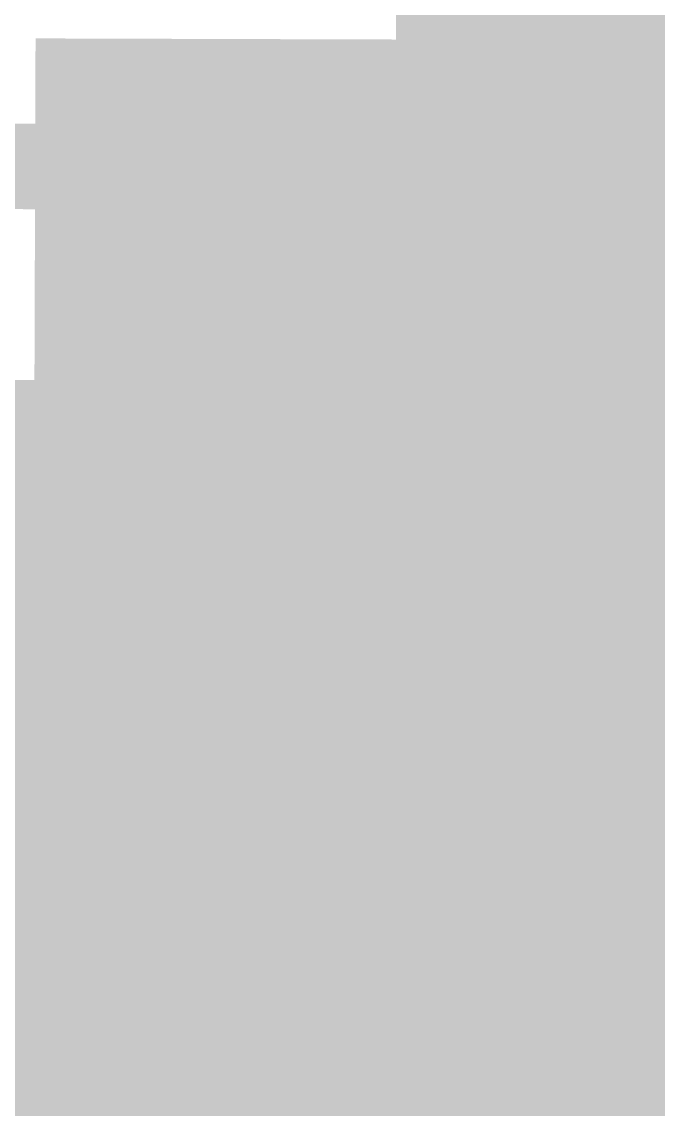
# Model space of a CAD drawing. Header units: inches. Extents: x 267136 to 306747, y 5028981 to 5062930.
# Drawn here: x 284728 to 287314, y 5038811 to 5043234 of the extents above; entities that cross this region are included whole.
import ezdxf

# ---------------------------------------------------------------- set-up
doc = ezdxf.new("R2010")
doc.units = ezdxf.units.IN
doc.header["$MEASUREMENT"] = 0

msp = doc.modelspace()

# ---------------------------------------------------------------- hatches: boundary and pattern name
for points in [[(286736.756, 5043160.222), (286704.209, 5043160.316), (286639.116, 5043160.504), (286574.023, 5043160.693), (286508.931, 5043160.882), (286443.838, 5043161.072), (286378.745, 5043161.263), (286313.652, 5043161.455), (286248.56, 5043161.647), (286248.629, 5043184.799), (286248.902, 5043277.408), (286249.177, 5043370.017), (286249.45, 5043462.627), (286249.587, 5043508.931), (286314.677, 5043508.739), (286379.766, 5043508.547), (286444.854, 5043508.357), (286509.944, 5043508.167), (286575.033, 5043507.977), (286640.122, 5043507.788), (286705.212, 5043507.6), (286737.756, 5043507.506), (286737.623, 5043461.201), (286737.355, 5043368.592), (286737.089, 5043275.983), (286736.822, 5043183.374), (286736.756, 5043160.222)], [(287224.951, 5043158.835), (287159.858, 5043159.017), (287094.766, 5043159.201), (287029.673, 5043159.385), (286899.487, 5043159.755), (286834.395, 5043159.941), (286769.302, 5043160.128), (286736.756, 5043160.222), (286736.822, 5043183.374), (286737.089, 5043275.983), (286737.355, 5043368.592), (286737.623, 5043461.201), (286737.756, 5043507.506), (286770.301, 5043507.412), (286900.479, 5043507.04), (286965.568, 5043506.854), (287030.657, 5043506.669), (287095.746, 5043506.485), (287160.836, 5043506.302), (287225.925, 5043506.119), (287225.795, 5043459.814), (287225.535, 5043367.205), (287225.017, 5043181.987), (287224.951, 5043158.835)], [(287713.147, 5043157.486), (287680.601, 5043157.574), (287615.508, 5043157.752), (287485.322, 5043158.11), (287420.229, 5043158.291), (287355.137, 5043158.471), (287224.951, 5043158.835), (287225.017, 5043181.987), (287225.535, 5043367.205), (287225.795, 5043459.814), (287225.925, 5043506.119), (287291.014, 5043505.937), (287356.104, 5043505.756), (287421.192, 5043505.575), (287486.281, 5043505.395), (287551.37, 5043505.216), (287616.46, 5043505.037), (287681.549, 5043504.859), (287714.094, 5043504.77), (287713.968, 5043458.465), (287713.715, 5043365.856), (287713.463, 5043273.247), (287713.21, 5043180.638), (287713.147, 5043157.486)], [(285271.087, 5042817.327), (285205.991, 5042817.53), (285140.895, 5042817.733), (285075.798, 5042817.938), (285010.702, 5042818.143), (284945.605, 5042818.349), (284880.509, 5042818.555), (284815.413, 5042818.762), (284782.864, 5042818.866), (284783.456, 5043004.084), (284783.751, 5043096.693), (284783.973, 5043166.15), (284816.52, 5043166.046), (284881.612, 5043165.839), (285011.798, 5043165.427), (285076.891, 5043165.222), (285141.983, 5043165.018), (285207.076, 5043164.814), (285272.169, 5043164.611), (285271.952, 5043095.154), (285271.376, 5042909.936), (285271.087, 5042817.327)], [(285759.31, 5042815.826), (285726.762, 5042815.925), (285661.665, 5042816.123), (285531.473, 5042816.521), (285466.376, 5042816.722), (285401.28, 5042816.923), (285336.184, 5042817.125), (285271.087, 5042817.327), (285271.376, 5042909.936), (285271.952, 5043095.154), (285272.169, 5043164.611), (285337.262, 5043164.409), (285402.354, 5043164.207), (285467.447, 5043164.006), (285597.633, 5043163.606), (285662.726, 5043163.407), (285760.364, 5043163.11), (285760.153, 5043093.653), (285759.31, 5042815.826)], [(286247.533, 5042814.363), (286182.437, 5042814.556), (286117.34, 5042814.749), (286052.244, 5042814.943), (285987.147, 5042815.138), (285856.955, 5042815.53), (285791.858, 5042815.727), (285759.31, 5042815.826), (285760.153, 5043093.653), (285760.364, 5043163.11), (285792.911, 5043163.011), (285858.004, 5043162.814), (285923.097, 5043162.618), (285988.189, 5043162.422), (286053.282, 5043162.228), (286118.375, 5043162.033), (286183.467, 5043161.84), (286248.56, 5043161.647), (286248.354, 5043092.19), (286248.081, 5042999.581), (286247.533, 5042814.363)], [(286735.756, 5042812.937), (286703.207, 5042813.031), (286638.111, 5042813.22), (286573.015, 5042813.408), (286507.918, 5042813.598), (286442.822, 5042813.788), (286377.726, 5042813.979), (286312.629, 5042814.17), (286247.533, 5042814.363), (286248.081, 5042999.581), (286248.354, 5043092.19), (286248.56, 5043161.647), (286313.652, 5043161.455), (286378.745, 5043161.263), (286443.838, 5043161.072), (286508.931, 5043160.882), (286574.023, 5043160.693), (286639.116, 5043160.504), (286704.209, 5043160.316), (286736.756, 5043160.222), (286736.556, 5043090.765), (286736.022, 5042905.547), (286735.756, 5042812.937)], [(287223.979, 5042811.55), (287158.882, 5042811.733), (287093.785, 5042811.917), (287028.689, 5042812.101), (286963.593, 5042812.286), (286898.496, 5042812.471), (286833.4, 5042812.657), (286768.304, 5042812.844), (286735.756, 5042812.937), (286736.022, 5042905.547), (286736.556, 5043090.765), (286736.756, 5043160.222), (286769.302, 5043160.128), (286834.395, 5043159.941), (286899.487, 5043159.755), (287029.673, 5043159.385), (287094.766, 5043159.201), (287159.858, 5043159.017), (287224.951, 5043158.835), (287224.757, 5043089.378), (287224.497, 5042996.769), (287224.238, 5042904.16), (287223.979, 5042811.55)], [(287712.201, 5042810.202), (287679.653, 5042810.29), (287614.557, 5042810.468), (287549.46, 5042810.647), (287484.364, 5042810.826), (287419.268, 5042811.006), (287354.171, 5042811.187), (287289.075, 5042811.369), (287223.979, 5042811.55), (287224.238, 5042904.16), (287224.497, 5042996.769), (287224.757, 5043089.378), (287224.951, 5043158.835), (287355.137, 5043158.471), (287420.229, 5043158.291), (287485.322, 5043158.11), (287615.508, 5043157.752), (287680.601, 5043157.574), (287713.147, 5043157.486), (287712.958, 5043088.029), (287712.706, 5042995.419), (287712.453, 5042902.811), (287712.201, 5042810.202)], [(284781.756, 5042471.582), (284749.206, 5042471.686), (284684.106, 5042471.894), (284619.006, 5042472.104), (284553.906, 5042472.313), (284488.807, 5042472.523), (284423.706, 5042472.735), (284358.606, 5042472.946), (284293.507, 5042473.159), (284293.733, 5042542.616), (284294.642, 5042820.443), (284359.738, 5042820.23), (284424.835, 5042820.019), (284555.027, 5042819.597), (284620.124, 5042819.387), (284685.22, 5042819.178), (284750.316, 5042818.97), (284782.864, 5042818.866), (284782.569, 5042726.257), (284782.273, 5042633.648), (284781.978, 5042541.039), (284781.756, 5042471.582)], [(285270.006, 5042470.043), (285204.906, 5042470.246), (285074.706, 5042470.654), (284944.506, 5042471.064), (284879.406, 5042471.271), (284814.307, 5042471.478), (284781.756, 5042471.582), (284781.978, 5042541.039), (284782.273, 5042633.648), (284782.569, 5042726.257), (284782.864, 5042818.866), (284815.413, 5042818.762), (284880.509, 5042818.555), (284945.605, 5042818.349), (285010.702, 5042818.143), (285075.798, 5042817.938), (285140.895, 5042817.733), (285271.087, 5042817.327), (285270.223, 5042539.5), (285270.006, 5042470.043)], [(285758.256, 5042468.542), (285725.706, 5042468.641), (285660.605, 5042468.839), (285595.506, 5042469.038), (285530.406, 5042469.237), (285335.106, 5042469.84), (285270.006, 5042470.043), (285270.223, 5042539.5), (285271.087, 5042817.327), (285336.184, 5042817.125), (285401.28, 5042816.923), (285466.376, 5042816.722), (285531.473, 5042816.521), (285661.665, 5042816.123), (285726.762, 5042815.925), (285759.31, 5042815.826), (285759.029, 5042723.217), (285758.748, 5042630.607), (285758.467, 5042537.999), (285758.256, 5042468.542)], [(286246.506, 5042467.079), (286181.405, 5042467.271), (286116.306, 5042467.465), (286051.206, 5042467.659), (285986.105, 5042467.854), (285921.006, 5042468.05), (285855.906, 5042468.246), (285790.806, 5042468.443), (285758.256, 5042468.542), (285758.467, 5042537.999), (285758.748, 5042630.607), (285759.029, 5042723.217), (285759.31, 5042815.826), (285791.858, 5042815.727), (285856.955, 5042815.53), (285987.147, 5042815.138), (286052.244, 5042814.943), (286117.34, 5042814.749), (286182.437, 5042814.556), (286247.533, 5042814.363), (286247.259, 5042721.753), (286246.985, 5042629.145), (286246.711, 5042536.536), (286246.506, 5042467.079)], [(286734.756, 5042465.654), (286702.205, 5042465.748), (286637.105, 5042465.936), (286572.006, 5042466.125), (286506.905, 5042466.314), (286441.806, 5042466.504), (286376.706, 5042466.695), (286311.605, 5042466.886), (286246.506, 5042467.079), (286246.711, 5042536.536), (286246.985, 5042629.145), (286247.259, 5042721.753), (286247.533, 5042814.363), (286312.629, 5042814.17), (286377.726, 5042813.979), (286442.822, 5042813.788), (286507.918, 5042813.598), (286573.015, 5042813.408), (286638.111, 5042813.22), (286703.207, 5042813.031), (286735.756, 5042812.937), (286735.489, 5042720.329), (286735.223, 5042627.719), (286734.955, 5042535.11), (286734.756, 5042465.654)], [(287223.005, 5042464.267), (287157.905, 5042464.449), (287092.806, 5042464.633), (287027.705, 5042464.817), (286962.605, 5042465.001), (286897.506, 5042465.187), (286832.405, 5042465.373), (286767.306, 5042465.56), (286734.756, 5042465.654), (286734.955, 5042535.11), (286735.223, 5042627.719), (286735.489, 5042720.329), (286735.756, 5042812.937), (286768.304, 5042812.844), (286833.4, 5042812.657), (286898.496, 5042812.471), (286963.593, 5042812.286), (287028.689, 5042812.101), (287093.785, 5042811.917), (287158.882, 5042811.733), (287223.979, 5042811.55), (287223.719, 5042718.941), (287223.459, 5042626.333), (287223.2, 5042533.723), (287223.005, 5042464.267)], [(287711.255, 5042462.917), (287678.705, 5042463.006), (287613.605, 5042463.184), (287483.405, 5042463.542), (287418.306, 5042463.722), (287353.205, 5042463.903), (287288.105, 5042464.084), (287223.005, 5042464.267), (287223.2, 5042533.723), (287223.459, 5042626.333), (287223.719, 5042718.941), (287223.979, 5042811.55), (287289.075, 5042811.369), (287354.171, 5042811.187), (287419.268, 5042811.006), (287484.364, 5042810.826), (287549.46, 5042810.647), (287614.557, 5042810.468), (287679.653, 5042810.29), (287712.201, 5042810.202), (287711.949, 5042717.592), (287711.696, 5042624.983), (287711.444, 5042532.374), (287711.255, 5042462.917)], [(285268.925, 5042122.759), (285203.821, 5042122.962), (285138.718, 5042123.166), (285073.614, 5042123.37), (285008.511, 5042123.575), (284943.407, 5042123.781), (284878.304, 5042123.987), (284813.2, 5042124.194), (284780.648, 5042124.298), (284780.796, 5042170.603), (284781.092, 5042263.211), (284781.387, 5042355.821), (284781.683, 5042448.43), (284781.756, 5042471.582), (284814.307, 5042471.478), (284879.406, 5042471.271), (284944.506, 5042471.064), (285074.706, 5042470.654), (285204.906, 5042470.246), (285270.006, 5042470.043), (285269.934, 5042446.891), (285269.646, 5042354.282), (285269.357, 5042261.672), (285269.069, 5042169.063), (285268.925, 5042122.759)], [(285757.202, 5042121.258), (285724.649, 5042121.357), (285659.546, 5042121.555), (285594.442, 5042121.754), (285529.339, 5042121.954), (285464.235, 5042122.154), (285399.132, 5042122.355), (285334.028, 5042122.557), (285268.925, 5042122.759), (285269.069, 5042169.063), (285269.357, 5042261.672), (285269.646, 5042354.282), (285269.934, 5042446.891), (285270.006, 5042470.043), (285335.106, 5042469.84), (285530.406, 5042469.237), (285595.506, 5042469.038), (285660.605, 5042468.839), (285725.706, 5042468.641), (285758.256, 5042468.542), (285758.186, 5042445.39), (285757.904, 5042352.78), (285757.342, 5042167.562), (285757.202, 5042121.258)], [(286245.479, 5042119.795), (286180.375, 5042119.988), (286115.271, 5042120.181), (286050.168, 5042120.375), (285985.064, 5042120.57), (285919.961, 5042120.766), (285854.857, 5042120.962), (285789.754, 5042121.159), (285757.202, 5042121.258), (285757.342, 5042167.562), (285757.904, 5042352.78), (285758.186, 5042445.39), (285758.256, 5042468.542), (285790.806, 5042468.443), (285855.906, 5042468.246), (285921.006, 5042468.05), (285986.105, 5042467.854), (286051.206, 5042467.659), (286116.306, 5042467.465), (286181.405, 5042467.271), (286246.506, 5042467.079), (286246.437, 5042443.926), (286246.163, 5042351.317), (286245.89, 5042258.708), (286245.615, 5042166.099), (286245.479, 5042119.795)], [(286733.755, 5042118.37), (286701.203, 5042118.463), (286636.1, 5042118.652), (286570.996, 5042118.84), (286505.893, 5042119.03), (286440.789, 5042119.22), (286375.686, 5042119.411), (286310.582, 5042119.603), (286245.479, 5042119.795), (286245.615, 5042166.099), (286245.89, 5042258.708), (286246.163, 5042351.317), (286246.437, 5042443.926), (286246.506, 5042467.079), (286311.605, 5042466.886), (286376.706, 5042466.695), (286441.806, 5042466.504), (286506.905, 5042466.314), (286572.006, 5042466.125), (286637.105, 5042465.936), (286702.205, 5042465.748), (286734.756, 5042465.654), (286734.688, 5042442.501), (286734.422, 5042349.892), (286734.155, 5042257.283), (286733.889, 5042164.674), (286733.755, 5042118.37)], [(287222.032, 5042116.983), (287156.929, 5042117.166), (287091.825, 5042117.349), (287026.722, 5042117.533), (286961.618, 5042117.718), (286896.515, 5042117.903), (286831.411, 5042118.089), (286766.308, 5042118.276), (286733.755, 5042118.37), (286733.889, 5042164.674), (286734.155, 5042257.283), (286734.422, 5042349.892), (286734.688, 5042442.501), (286734.756, 5042465.654), (286767.306, 5042465.56), (286832.405, 5042465.373), (286897.506, 5042465.187), (286962.605, 5042465.001), (287027.705, 5042464.817), (287092.806, 5042464.633), (287157.905, 5042464.449), (287223.005, 5042464.267), (287222.94, 5042441.114), (287222.422, 5042255.896), (287222.162, 5042163.287), (287222.032, 5042116.983)], [(287710.309, 5042115.634), (287677.757, 5042115.722), (287612.653, 5042115.9), (287547.55, 5042116.079), (287482.446, 5042116.258), (287417.343, 5042116.438), (287352.239, 5042116.619), (287287.136, 5042116.801), (287222.032, 5042116.983), (287222.162, 5042163.287), (287222.422, 5042255.896), (287222.94, 5042441.114), (287223.005, 5042464.267), (287288.105, 5042464.084), (287353.205, 5042463.903), (287418.306, 5042463.722), (287483.405, 5042463.542), (287613.605, 5042463.184), (287711.255, 5042462.917), (287711.192, 5042439.765), (287710.939, 5042347.156), (287710.687, 5042254.547), (287710.436, 5042161.938), (287710.309, 5042115.634)], [(285267.844, 5041775.476), (285202.736, 5041775.678), (285072.522, 5041776.086), (285007.415, 5041776.292), (284942.308, 5041776.497), (284877.2, 5041776.704), (284812.094, 5041776.911), (284779.54, 5041777.015), (284779.613, 5041800.167), (284780.205, 5041985.385), (284780.5, 5042077.994), (284780.648, 5042124.298), (284813.2, 5042124.194), (284878.304, 5042123.987), (284943.407, 5042123.781), (285008.511, 5042123.575), (285073.614, 5042123.37), (285138.718, 5042123.166), (285203.821, 5042122.962), (285268.925, 5042122.759), (285268.78, 5042076.455), (285268.204, 5041891.237), (285267.916, 5041798.627), (285267.844, 5041775.476)], [(285756.147, 5041773.974), (285723.594, 5041774.073), (285658.487, 5041774.271), (285593.38, 5041774.471), (285528.272, 5041774.67), (285463.165, 5041774.871), (285398.058, 5041775.071), (285332.951, 5041775.273), (285267.844, 5041775.476), (285267.916, 5041798.627), (285268.204, 5041891.237), (285268.78, 5042076.455), (285268.925, 5042122.759), (285334.028, 5042122.557), (285399.132, 5042122.355), (285464.235, 5042122.154), (285529.339, 5042121.954), (285594.442, 5042121.754), (285659.546, 5042121.555), (285724.649, 5042121.357), (285757.202, 5042121.258), (285757.062, 5042074.954), (285756.78, 5041982.344), (285756.218, 5041797.126), (285756.147, 5041773.974)], [(286244.451, 5041772.511), (286179.345, 5041772.704), (286114.237, 5041772.897), (286049.13, 5041773.092), (285984.022, 5041773.287), (285918.916, 5041773.482), (285853.809, 5041773.679), (285788.701, 5041773.875), (285756.147, 5041773.974), (285756.218, 5041797.126), (285756.78, 5041982.344), (285757.062, 5042074.954), (285757.202, 5042121.258), (285789.754, 5042121.159), (285854.857, 5042120.962), (285919.961, 5042120.766), (285985.064, 5042120.57), (286050.168, 5042120.375), (286115.271, 5042120.181), (286245.479, 5042119.795), (286245.342, 5042073.49), (286245.067, 5041980.881), (286244.794, 5041888.272), (286244.52, 5041795.664), (286244.451, 5041772.511)], [(286732.755, 5041771.086), (286700.202, 5041771.18), (286635.095, 5041771.368), (286569.987, 5041771.557), (286374.666, 5041772.127), (286309.559, 5041772.319), (286244.451, 5041772.511), (286244.52, 5041795.664), (286244.794, 5041888.272), (286245.067, 5041980.881), (286245.342, 5042073.49), (286245.479, 5042119.795), (286310.582, 5042119.603), (286375.686, 5042119.411), (286440.789, 5042119.22), (286505.893, 5042119.03), (286570.996, 5042118.84), (286636.1, 5042118.652), (286701.203, 5042118.463), (286733.755, 5042118.37), (286733.622, 5042072.065), (286733.355, 5041979.457), (286733.089, 5041886.847), (286732.822, 5041794.238), (286732.755, 5041771.086)], [(287221.06, 5041769.699), (287155.952, 5041769.882), (287090.845, 5041770.065), (287025.737, 5041770.25), (286960.631, 5041770.434), (286895.523, 5041770.62), (286830.416, 5041770.806), (286765.309, 5041770.993), (286732.755, 5041771.086), (286732.822, 5041794.238), (286733.089, 5041886.847), (286733.355, 5041979.457), (286733.622, 5042072.065), (286733.755, 5042118.37), (286766.308, 5042118.276), (286831.411, 5042118.089), (286896.515, 5042117.903), (286961.618, 5042117.718), (287026.722, 5042117.533), (287091.825, 5042117.349), (287156.929, 5042117.166), (287222.032, 5042116.983), (287221.902, 5042070.678), (287221.384, 5041885.46), (287221.124, 5041792.851), (287221.06, 5041769.699)], [(287709.363, 5041768.35), (287676.81, 5041768.439), (287611.702, 5041768.617), (287546.595, 5041768.795), (287416.381, 5041769.155), (287351.273, 5041769.335), (287286.166, 5041769.517), (287221.06, 5041769.699), (287221.124, 5041792.851), (287221.384, 5041885.46), (287221.902, 5042070.678), (287222.032, 5042116.983), (287287.136, 5042116.801), (287352.239, 5042116.619), (287417.343, 5042116.438), (287482.446, 5042116.258), (287547.55, 5042116.079), (287612.653, 5042115.9), (287677.757, 5042115.722), (287710.309, 5042115.634), (287710.183, 5042069.329), (287709.679, 5041884.111), (287709.426, 5041791.502), (287709.363, 5041768.35)], [(284778.432, 5041429.731), (284745.876, 5041429.835), (284680.766, 5041430.043), (284615.655, 5041430.252), (284550.544, 5041430.462), (284485.434, 5041430.673), (284420.322, 5041430.884), (284355.212, 5041431.096), (284290.101, 5041431.308), (284290.403, 5041523.917), (284291.009, 5041709.135), (284291.236, 5041778.592), (284356.343, 5041778.379), (284421.45, 5041778.167), (284486.558, 5041777.956), (284551.665, 5041777.746), (284616.771, 5041777.536), (284681.879, 5041777.327), (284746.986, 5041777.119), (284779.54, 5041777.015), (284779.318, 5041707.558), (284779.022, 5041614.949), (284778.728, 5041522.34), (284778.432, 5041429.731)], [(285266.763, 5041428.192), (285201.652, 5041428.395), (285136.541, 5041428.599), (285071.431, 5041428.803), (285006.319, 5041429.008), (284941.209, 5041429.214), (284876.098, 5041429.42), (284810.987, 5041429.627), (284778.432, 5041429.731), (284778.728, 5041522.34), (284779.022, 5041614.949), (284779.318, 5041707.558), (284779.54, 5041777.015), (284812.094, 5041776.911), (284877.2, 5041776.704), (284942.308, 5041776.497), (285007.415, 5041776.292), (285072.522, 5041776.086), (285202.736, 5041775.678), (285267.844, 5041775.476), (285267.628, 5041706.019), (285267.339, 5041613.41), (285266.763, 5041428.192)], [(285755.094, 5041426.691), (285722.538, 5041426.79), (285657.428, 5041426.988), (285592.316, 5041427.187), (285527.206, 5041427.387), (285462.095, 5041427.587), (285396.984, 5041427.788), (285331.873, 5041427.99), (285266.763, 5041428.192), (285267.339, 5041613.41), (285267.628, 5041706.019), (285267.844, 5041775.476), (285332.951, 5041775.273), (285398.058, 5041775.071), (285463.165, 5041774.871), (285528.272, 5041774.67), (285593.38, 5041774.471), (285658.487, 5041774.271), (285723.594, 5041774.073), (285756.147, 5041773.974), (285755.937, 5041704.518), (285755.655, 5041611.909), (285755.375, 5041519.3), (285755.094, 5041426.691)], [(286243.425, 5041425.228), (286178.313, 5041425.421), (286113.203, 5041425.614), (286048.092, 5041425.809), (285982.981, 5041426.003), (285917.87, 5041426.199), (285852.76, 5041426.395), (285787.649, 5041426.592), (285755.094, 5041426.691), (285755.375, 5041519.3), (285755.655, 5041611.909), (285755.937, 5041704.518), (285756.147, 5041773.974), (285788.701, 5041773.875), (285853.809, 5041773.679), (285918.916, 5041773.482), (285984.022, 5041773.287), (286049.13, 5041773.092), (286114.237, 5041772.897), (286179.345, 5041772.704), (286244.451, 5041772.511), (286244.246, 5041703.055), (286243.973, 5041610.446), (286243.698, 5041517.837), (286243.425, 5041425.228)], [(286731.755, 5041423.803), (286699.2, 5041423.896), (286634.089, 5041424.084), (286568.979, 5041424.273), (286503.867, 5041424.463), (286438.757, 5041424.653), (286373.646, 5041424.844), (286308.535, 5041425.036), (286243.425, 5041425.228), (286243.698, 5041517.837), (286243.973, 5041610.446), (286244.246, 5041703.055), (286244.451, 5041772.511), (286309.559, 5041772.319), (286374.666, 5041772.127), (286569.987, 5041771.557), (286635.095, 5041771.368), (286700.202, 5041771.18), (286732.755, 5041771.086), (286732.556, 5041701.629), (286732.289, 5041609.021), (286731.755, 5041423.803)], [(287220.086, 5041422.416), (287154.976, 5041422.599), (287089.864, 5041422.782), (287024.754, 5041422.966), (286959.644, 5041423.151), (286894.532, 5041423.336), (286829.422, 5041423.522), (286764.311, 5041423.709), (286731.755, 5041423.803), (286732.289, 5041609.021), (286732.556, 5041701.629), (286732.755, 5041771.086), (286765.309, 5041770.993), (286830.416, 5041770.806), (286895.523, 5041770.62), (286960.631, 5041770.434), (287025.737, 5041770.25), (287090.845, 5041770.065), (287155.952, 5041769.882), (287221.06, 5041769.699), (287220.864, 5041700.242), (287220.346, 5041515.024), (287220.086, 5041422.416)], [(287708.417, 5041421.066), (287675.861, 5041421.155), (287610.751, 5041421.333), (287545.641, 5041421.512), (287480.529, 5041421.691), (287415.419, 5041421.872), (287350.308, 5041422.052), (287285.197, 5041422.233), (287220.086, 5041422.416), (287220.346, 5041515.024), (287220.864, 5041700.242), (287221.06, 5041769.699), (287286.166, 5041769.517), (287351.273, 5041769.335), (287416.381, 5041769.155), (287546.595, 5041768.795), (287611.702, 5041768.617), (287676.81, 5041768.439), (287709.363, 5041768.35), (287709.174, 5041698.893), (287708.922, 5041606.284), (287708.669, 5041513.675), (287708.417, 5041421.066)], [(284777.324, 5041082.448), (284744.767, 5041082.552), (284679.652, 5041082.76), (284614.538, 5041082.969), (284549.424, 5041083.179), (284419.194, 5041083.601), (284354.08, 5041083.812), (284288.966, 5041084.025), (284289.192, 5041153.481), (284290.101, 5041431.308), (284355.212, 5041431.096), (284420.322, 5041430.884), (284485.434, 5041430.673), (284550.544, 5041430.462), (284615.655, 5041430.252), (284680.766, 5041430.043), (284745.876, 5041429.835), (284778.432, 5041429.731), (284778.137, 5041337.122), (284777.545, 5041151.904), (284777.324, 5041082.448)], [(285265.682, 5041080.909), (285200.567, 5041081.112), (285135.453, 5041081.315), (285070.339, 5041081.52), (285005.224, 5041081.725), (284940.109, 5041081.931), (284874.995, 5041082.137), (284809.881, 5041082.344), (284777.324, 5041082.448), (284777.545, 5041151.904), (284778.137, 5041337.122), (284778.432, 5041429.731), (284810.987, 5041429.627), (284876.098, 5041429.42), (284941.209, 5041429.214), (285006.319, 5041429.008), (285071.431, 5041428.803), (285136.541, 5041428.599), (285201.652, 5041428.395), (285266.763, 5041428.192), (285266.187, 5041242.974), (285265.897, 5041150.365), (285265.682, 5041080.909)], [(285754.04, 5041079.408), (285721.482, 5041079.506), (285591.254, 5041079.904), (285526.14, 5041080.104), (285461.024, 5041080.304), (285395.91, 5041080.505), (285265.682, 5041080.909), (285265.897, 5041150.365), (285266.187, 5041242.974), (285266.763, 5041428.192), (285331.873, 5041427.99), (285396.984, 5041427.788), (285462.095, 5041427.587), (285527.206, 5041427.387), (285592.316, 5041427.187), (285657.428, 5041426.988), (285722.538, 5041426.79), (285755.094, 5041426.691), (285754.812, 5041334.082), (285754.25, 5041148.864), (285754.04, 5041079.408)], [(286242.397, 5041077.945), (286177.283, 5041078.138), (286112.169, 5041078.331), (286047.055, 5041078.525), (285981.939, 5041078.72), (285851.711, 5041079.112), (285786.597, 5041079.309), (285754.04, 5041079.408), (285754.25, 5041148.864), (285754.812, 5041334.082), (285755.094, 5041426.691), (285787.649, 5041426.592), (285852.76, 5041426.395), (285917.87, 5041426.199), (285982.981, 5041426.003), (286048.092, 5041425.809), (286113.203, 5041425.614), (286178.313, 5041425.421), (286243.425, 5041425.228), (286243.15, 5041332.619), (286242.877, 5041240.01), (286242.603, 5041147.401), (286242.397, 5041077.945)], [(286730.756, 5041076.52), (286698.198, 5041076.613), (286633.084, 5041076.801), (286567.97, 5041076.99), (286437.74, 5041077.37), (286307.512, 5041077.752), (286242.397, 5041077.945), (286242.603, 5041147.401), (286242.877, 5041240.01), (286243.15, 5041332.619), (286243.425, 5041425.228), (286308.535, 5041425.036), (286373.646, 5041424.844), (286438.757, 5041424.653), (286503.867, 5041424.463), (286568.979, 5041424.273), (286634.089, 5041424.084), (286699.2, 5041423.896), (286731.755, 5041423.803), (286731.488, 5041331.194), (286731.222, 5041238.585), (286730.955, 5041145.976), (286730.756, 5041076.52)], [(287219.113, 5041075.132), (287153.999, 5041075.315), (287023.771, 5041075.683), (286893.541, 5041076.053), (286828.427, 5041076.239), (286763.312, 5041076.426), (286730.756, 5041076.52), (286730.955, 5041145.976), (286731.222, 5041238.585), (286731.488, 5041331.194), (286731.755, 5041423.803), (286764.311, 5041423.709), (286829.422, 5041423.522), (286894.532, 5041423.336), (286959.644, 5041423.151), (287024.754, 5041422.966), (287089.864, 5041422.782), (287154.976, 5041422.599), (287220.086, 5041422.416), (287219.827, 5041329.807), (287219.567, 5041237.198), (287219.308, 5041144.589), (287219.113, 5041075.132)], [(287707.472, 5041073.783), (287674.914, 5041073.872), (287609.8, 5041074.05), (287544.686, 5041074.229), (287479.571, 5041074.408), (287414.456, 5041074.588), (287284.228, 5041074.95), (287219.113, 5041075.132), (287219.308, 5041144.589), (287219.567, 5041237.198), (287219.827, 5041329.807), (287220.086, 5041422.416), (287285.197, 5041422.233), (287350.308, 5041422.052), (287415.419, 5041421.872), (287480.529, 5041421.691), (287545.641, 5041421.512), (287610.751, 5041421.333), (287675.861, 5041421.155), (287708.417, 5041421.066), (287708.165, 5041328.458), (287707.913, 5041235.849), (287707.66, 5041143.24), (287707.472, 5041073.783)], [(284776.216, 5040735.165), (284743.657, 5040735.269), (284678.539, 5040735.477), (284613.421, 5040735.687), (284548.303, 5040735.896), (284483.185, 5040736.106), (284418.066, 5040736.318), (284352.949, 5040736.529), (284287.831, 5040736.742), (284287.982, 5040783.046), (284288.891, 5041060.873), (284288.966, 5041084.025), (284354.08, 5041083.812), (284419.194, 5041083.601), (284549.424, 5041083.179), (284614.538, 5041082.969), (284679.652, 5041082.76), (284744.767, 5041082.552), (284777.324, 5041082.448), (284777.25, 5041059.296), (284776.954, 5040966.687), (284776.659, 5040874.078), (284776.363, 5040781.469), (284776.216, 5040735.165)], [(285264.601, 5040733.626), (285199.482, 5040733.829), (285134.364, 5040734.032), (285069.247, 5040734.237), (284939.011, 5040734.647), (284873.893, 5040734.854), (284808.774, 5040735.061), (284776.216, 5040735.165), (284776.363, 5040781.469), (284776.659, 5040874.078), (284776.954, 5040966.687), (284777.25, 5041059.296), (284777.324, 5041082.448), (284809.881, 5041082.344), (284874.995, 5041082.137), (284940.109, 5041081.931), (285005.224, 5041081.725), (285070.339, 5041081.52), (285135.453, 5041081.315), (285200.567, 5041081.112), (285265.682, 5041080.909), (285265.609, 5041057.756), (285265.321, 5040965.148), (285264.745, 5040779.93), (285264.601, 5040733.626)], [(285752.985, 5040732.125), (285720.427, 5040732.224), (285655.309, 5040732.422), (285590.19, 5040732.621), (285525.072, 5040732.82), (285459.955, 5040733.021), (285329.719, 5040733.423), (285264.601, 5040733.626), (285264.745, 5040779.93), (285265.321, 5040965.148), (285265.609, 5041057.756), (285265.682, 5041080.909), (285395.91, 5041080.505), (285461.024, 5041080.304), (285526.14, 5041080.104), (285591.254, 5041079.904), (285721.482, 5041079.506), (285754.04, 5041079.408), (285753.97, 5041056.255), (285753.688, 5040963.646), (285753.407, 5040871.038), (285753.126, 5040778.429), (285752.985, 5040732.125)], [(286241.37, 5040730.662), (286176.253, 5040730.854), (286046.017, 5040731.242), (285980.898, 5040731.437), (285915.78, 5040731.633), (285850.663, 5040731.829), (285785.545, 5040732.026), (285752.985, 5040732.125), (285753.126, 5040778.429), (285753.407, 5040871.038), (285753.688, 5040963.646), (285753.97, 5041056.255), (285754.04, 5041079.408), (285786.597, 5041079.309), (285851.711, 5041079.112), (285981.939, 5041078.72), (286047.055, 5041078.525), (286112.169, 5041078.331), (286242.397, 5041077.945), (286242.329, 5041054.792), (286242.056, 5040962.184), (286241.781, 5040869.575), (286241.508, 5040776.966), (286241.37, 5040730.662)], [(286729.756, 5040729.236), (286697.196, 5040729.33), (286632.078, 5040729.519), (286566.961, 5040729.708), (286501.843, 5040729.897), (286436.725, 5040730.087), (286371.606, 5040730.278), (286306.488, 5040730.469), (286241.37, 5040730.662), (286241.508, 5040776.966), (286241.781, 5040869.575), (286242.056, 5040962.184), (286242.329, 5041054.792), (286242.397, 5041077.945), (286307.512, 5041077.752), (286437.74, 5041077.37), (286567.97, 5041076.99), (286633.084, 5041076.801), (286698.198, 5041076.613), (286730.756, 5041076.52), (286730.688, 5041053.367), (286730.422, 5040960.758), (286730.155, 5040868.15), (286729.889, 5040775.541), (286729.756, 5040729.236)], [(287218.141, 5040727.85), (287153.022, 5040728.032), (287087.904, 5040728.215), (287022.786, 5040728.399), (286957.669, 5040728.584), (286827.433, 5040728.956), (286762.314, 5040729.143), (286729.756, 5040729.236), (286729.889, 5040775.541), (286730.155, 5040868.15), (286730.422, 5040960.758), (286730.688, 5041053.367), (286730.756, 5041076.52), (286763.312, 5041076.426), (286828.427, 5041076.239), (286893.541, 5041076.053), (287023.771, 5041075.683), (287153.999, 5041075.315), (287219.113, 5041075.132), (287219.049, 5041051.98), (287218.789, 5040959.372), (287218.529, 5040866.763), (287218.271, 5040774.154), (287218.141, 5040727.85)], [(287706.525, 5040726.5), (287673.967, 5040726.589), (287608.849, 5040726.767), (287543.73, 5040726.946), (287478.612, 5040727.125), (287413.494, 5040727.305), (287348.377, 5040727.486), (287283.259, 5040727.667), (287218.141, 5040727.85), (287218.271, 5040774.154), (287218.529, 5040866.763), (287218.789, 5040959.372), (287219.049, 5041051.98), (287219.113, 5041075.132), (287284.228, 5041074.95), (287414.456, 5041074.588), (287479.571, 5041074.408), (287544.686, 5041074.229), (287609.8, 5041074.05), (287674.914, 5041073.872), (287707.472, 5041073.783), (287707.408, 5041050.631), (287707.156, 5040958.022), (287706.903, 5040865.414), (287706.651, 5040772.805), (287706.525, 5040726.5)], [(284775.107, 5040387.882), (284742.547, 5040387.986), (284677.426, 5040388.194), (284612.304, 5040388.403), (284547.183, 5040388.613), (284416.939, 5040389.035), (284351.817, 5040389.247), (284286.696, 5040389.459), (284286.771, 5040412.611), (284287.377, 5040597.829), (284287.68, 5040690.437), (284287.831, 5040736.742), (284352.949, 5040736.529), (284418.066, 5040736.318), (284483.185, 5040736.106), (284548.303, 5040735.896), (284613.421, 5040735.687), (284678.539, 5040735.477), (284776.216, 5040735.165), (284776.068, 5040688.86), (284775.772, 5040596.251), (284775.478, 5040503.643), (284775.182, 5040411.034), (284775.107, 5040387.882)], [(285263.52, 5040386.343), (285198.398, 5040386.546), (285133.276, 5040386.75), (285068.155, 5040386.954), (285003.033, 5040387.159), (284937.912, 5040387.365), (284872.79, 5040387.571), (284807.669, 5040387.778), (284775.107, 5040387.882), (284775.182, 5040411.034), (284775.478, 5040503.643), (284775.772, 5040596.251), (284776.068, 5040688.86), (284776.216, 5040735.165), (284808.774, 5040735.061), (284873.893, 5040734.854), (284939.011, 5040734.647), (285069.247, 5040734.237), (285134.364, 5040734.032), (285199.482, 5040733.829), (285264.601, 5040733.626), (285264.457, 5040687.321), (285264.168, 5040594.712), (285263.88, 5040502.104), (285263.592, 5040409.495), (285263.52, 5040386.343)], [(285751.932, 5040384.842), (285719.371, 5040384.941), (285654.249, 5040385.139), (285589.128, 5040385.338), (285524.006, 5040385.538), (285458.885, 5040385.738), (285393.763, 5040385.939), (285328.642, 5040386.141), (285263.52, 5040386.343), (285263.592, 5040409.495), (285263.88, 5040502.104), (285264.168, 5040594.712), (285264.457, 5040687.321), (285264.601, 5040733.626), (285329.719, 5040733.423), (285459.955, 5040733.021), (285525.072, 5040732.82), (285590.19, 5040732.621), (285655.309, 5040732.422), (285720.427, 5040732.224), (285752.985, 5040732.125), (285752.845, 5040685.82), (285752.564, 5040593.211), (285752.283, 5040500.603), (285752.002, 5040407.994), (285751.932, 5040384.842)], [(286240.344, 5040383.379), (286175.222, 5040383.572), (286110.101, 5040383.765), (286044.979, 5040383.959), (285979.857, 5040384.154), (285914.735, 5040384.35), (285849.614, 5040384.546), (285784.492, 5040384.743), (285751.932, 5040384.842), (285752.002, 5040407.994), (285752.283, 5040500.603), (285752.564, 5040593.211), (285752.845, 5040685.82), (285752.985, 5040732.125), (285785.545, 5040732.026), (285850.663, 5040731.829), (285915.78, 5040731.633), (285980.898, 5040731.437), (286046.017, 5040731.242), (286176.253, 5040730.854), (286241.37, 5040730.662), (286241.233, 5040684.357), (286240.96, 5040591.749), (286240.412, 5040406.531), (286240.344, 5040383.379)], [(286728.756, 5040381.954), (286696.195, 5040382.047), (286631.073, 5040382.236), (286565.952, 5040382.424), (286500.83, 5040382.614), (286435.709, 5040382.804), (286370.587, 5040382.995), (286305.466, 5040383.187), (286240.344, 5040383.379), (286240.412, 5040406.531), (286240.96, 5040591.749), (286241.233, 5040684.357), (286241.37, 5040730.662), (286306.488, 5040730.469), (286371.606, 5040730.278), (286436.725, 5040730.087), (286501.843, 5040729.897), (286566.961, 5040729.708), (286632.078, 5040729.519), (286697.196, 5040729.33), (286729.756, 5040729.236), (286729.622, 5040682.932), (286729.355, 5040590.323), (286729.089, 5040497.714), (286728.822, 5040405.106), (286728.756, 5040381.954)], [(287217.168, 5040380.566), (287152.046, 5040380.75), (287086.925, 5040380.933), (287021.803, 5040381.117), (286956.682, 5040381.302), (286891.56, 5040381.487), (286826.438, 5040381.673), (286761.316, 5040381.86), (286728.756, 5040381.954), (286728.822, 5040405.106), (286729.089, 5040497.714), (286729.355, 5040590.323), (286729.622, 5040682.932), (286729.756, 5040729.236), (286762.314, 5040729.143), (286827.433, 5040728.956), (286957.669, 5040728.584), (287022.786, 5040728.399), (287087.904, 5040728.215), (287153.022, 5040728.032), (287218.141, 5040727.85), (287218.011, 5040681.545), (287217.751, 5040588.936), (287217.492, 5040496.328), (287217.232, 5040403.719), (287217.168, 5040380.566)], [(287705.58, 5040379.217), (287673.019, 5040379.306), (287607.897, 5040379.484), (287542.775, 5040379.663), (287477.654, 5040379.842), (287412.532, 5040380.022), (287347.411, 5040380.203), (287282.289, 5040380.384), (287217.168, 5040380.566), (287217.232, 5040403.719), (287217.492, 5040496.328), (287217.751, 5040588.936), (287218.011, 5040681.545), (287218.141, 5040727.85), (287283.259, 5040727.667), (287348.377, 5040727.486), (287413.494, 5040727.305), (287478.612, 5040727.125), (287543.73, 5040726.946), (287608.849, 5040726.767), (287673.967, 5040726.589), (287706.525, 5040726.5), (287706.399, 5040680.196), (287706.147, 5040587.587), (287705.895, 5040494.979), (287705.643, 5040402.37), (287705.58, 5040379.217)], [(284774, 5040040.599), (284741.437, 5040040.703), (284611.187, 5040041.121), (284480.937, 5040041.541), (284415.812, 5040041.752), (284285.562, 5040042.176), (284285.863, 5040134.785), (284286.166, 5040227.394), (284286.469, 5040320.002), (284286.696, 5040389.459), (284351.817, 5040389.247), (284416.939, 5040389.035), (284547.183, 5040388.613), (284612.304, 5040388.403), (284677.426, 5040388.194), (284742.547, 5040387.986), (284775.107, 5040387.882), (284774.887, 5040318.425), (284774.591, 5040225.817), (284774.296, 5040133.208), (284774, 5040040.599)], [(285262.439, 5040039.06), (285197.313, 5040039.263), (285067.063, 5040039.671), (285001.938, 5040039.876), (284936.813, 5040040.082), (284871.687, 5040040.289), (284806.562, 5040040.496), (284774, 5040040.599), (284774.296, 5040133.208), (284774.591, 5040225.817), (284774.887, 5040318.425), (284775.107, 5040387.882), (284807.669, 5040387.778), (284872.79, 5040387.571), (284937.912, 5040387.365), (285003.033, 5040387.159), (285068.155, 5040386.954), (285133.276, 5040386.75), (285198.398, 5040386.546), (285263.52, 5040386.343), (285263.304, 5040316.886), (285263.016, 5040224.278), (285262.728, 5040131.669), (285262.439, 5040039.06)], [(285750.878, 5040037.559), (285718.315, 5040037.658), (285653.19, 5040037.856), (285588.065, 5040038.055), (285522.939, 5040038.255), (285457.814, 5040038.455), (285392.689, 5040038.656), (285262.439, 5040039.06), (285262.728, 5040131.669), (285263.016, 5040224.278), (285263.304, 5040316.886), (285263.52, 5040386.343), (285328.642, 5040386.141), (285393.763, 5040385.939), (285458.885, 5040385.738), (285524.006, 5040385.538), (285589.128, 5040385.338), (285654.249, 5040385.139), (285751.932, 5040384.842), (285751.721, 5040315.385), (285751.44, 5040222.776), (285751.159, 5040130.168), (285750.878, 5040037.559)], [(286239.317, 5040036.096), (286174.191, 5040036.289), (286109.066, 5040036.482), (285978.816, 5040036.872), (285913.691, 5040037.067), (285848.565, 5040037.264), (285783.44, 5040037.46), (285750.878, 5040037.559), (285751.159, 5040130.168), (285751.44, 5040222.776), (285751.721, 5040315.385), (285751.932, 5040384.842), (285784.492, 5040384.743), (285849.614, 5040384.546), (285914.735, 5040384.35), (285979.857, 5040384.154), (286044.979, 5040383.959), (286110.101, 5040383.765), (286175.222, 5040383.572), (286240.344, 5040383.379), (286240.139, 5040313.922), (286239.864, 5040221.313), (286239.591, 5040128.705), (286239.317, 5040036.096)], [(286727.756, 5040034.671), (286695.193, 5040034.765), (286630.068, 5040034.953), (286564.943, 5040035.142), (286499.817, 5040035.331), (286434.692, 5040035.521), (286369.567, 5040035.712), (286239.317, 5040036.096), (286239.591, 5040128.705), (286239.864, 5040221.313), (286240.139, 5040313.922), (286240.344, 5040383.379), (286305.466, 5040383.187), (286370.587, 5040382.995), (286435.709, 5040382.804), (286500.83, 5040382.614), (286565.952, 5040382.424), (286631.073, 5040382.236), (286696.195, 5040382.047), (286728.756, 5040381.954), (286728.556, 5040312.497), (286728.289, 5040219.888), (286728.022, 5040127.28), (286727.756, 5040034.671)], [(287216.195, 5040033.284), (287151.069, 5040033.467), (287085.944, 5040033.65), (287020.819, 5040033.834), (286955.694, 5040034.019), (286890.569, 5040034.205), (286825.443, 5040034.391), (286760.318, 5040034.577), (286727.756, 5040034.671), (286728.022, 5040127.28), (286728.289, 5040219.888), (286728.556, 5040312.497), (286728.756, 5040381.954), (286761.316, 5040381.86), (286826.438, 5040381.673), (286891.56, 5040381.487), (286956.682, 5040381.302), (287021.803, 5040381.117), (287086.925, 5040380.933), (287152.046, 5040380.75), (287217.168, 5040380.566), (287216.973, 5040311.11), (287216.714, 5040218.501), (287216.454, 5040125.893), (287216.195, 5040033.284)], [(287704.634, 5040031.935), (287672.071, 5040032.023), (287606.946, 5040032.202), (287541.821, 5040032.38), (287476.695, 5040032.56), (287346.445, 5040032.92), (287216.195, 5040033.284), (287216.454, 5040125.893), (287216.714, 5040218.501), (287216.973, 5040311.11), (287217.168, 5040380.566), (287282.289, 5040380.384), (287347.411, 5040380.203), (287412.532, 5040380.022), (287477.654, 5040379.842), (287542.775, 5040379.663), (287607.897, 5040379.484), (287705.58, 5040379.217), (287705.391, 5040309.761), (287705.139, 5040217.152), (287704.886, 5040124.543), (287704.634, 5040031.935)], [(284772.893, 5039693.317), (284740.328, 5039693.421), (284675.199, 5039693.629), (284610.07, 5039693.838), (284544.941, 5039694.048), (284479.812, 5039694.259), (284414.684, 5039694.47), (284284.426, 5039694.894), (284284.653, 5039764.351), (284284.956, 5039856.959), (284285.259, 5039949.568), (284285.562, 5040042.176), (284415.812, 5040041.752), (284480.937, 5040041.541), (284611.187, 5040041.121), (284741.437, 5040040.703), (284774, 5040040.599), (284773.705, 5039947.991), (284773.409, 5039855.382), (284773.114, 5039762.773), (284772.893, 5039693.317)], [(285261.358, 5039691.778), (285196.229, 5039691.981), (285131.101, 5039692.185), (285065.972, 5039692.389), (285000.843, 5039692.594), (284870.585, 5039693.006), (284805.457, 5039693.213), (284772.893, 5039693.317), (284773.114, 5039762.773), (284773.409, 5039855.382), (284773.705, 5039947.991), (284774, 5040040.599), (284806.562, 5040040.496), (284871.687, 5040040.289), (284936.813, 5040040.082), (285001.938, 5040039.876), (285067.063, 5040039.671), (285197.313, 5040039.263), (285262.439, 5040039.06), (285262.15, 5039946.452), (285261.574, 5039761.234), (285261.358, 5039691.778)], [(285749.824, 5039690.277), (285717.26, 5039690.375), (285587.002, 5039690.773), (285521.873, 5039690.973), (285456.745, 5039691.173), (285391.616, 5039691.374), (285261.358, 5039691.778), (285261.574, 5039761.234), (285262.15, 5039946.452), (285262.439, 5040039.06), (285392.689, 5040038.656), (285457.814, 5040038.455), (285522.939, 5040038.255), (285588.065, 5040038.055), (285653.19, 5040037.856), (285718.315, 5040037.658), (285750.878, 5040037.559), (285750.597, 5039944.951), (285750.035, 5039759.733), (285749.824, 5039690.277)], [(286238.29, 5039688.813), (286173.161, 5039689.006), (286108.032, 5039689.2), (286042.904, 5039689.394), (285977.775, 5039689.589), (285912.646, 5039689.785), (285847.518, 5039689.981), (285782.389, 5039690.178), (285749.824, 5039690.277), (285750.035, 5039759.733), (285750.597, 5039944.951), (285750.878, 5040037.559), (285783.44, 5040037.46), (285848.565, 5040037.264), (285913.691, 5040037.067), (286043.941, 5040036.677), (286109.066, 5040036.482), (286174.191, 5040036.289), (286239.317, 5040036.096), (286239.043, 5039943.487), (286238.77, 5039850.879), (286238.495, 5039758.27), (286238.29, 5039688.813)], [(286726.756, 5039687.389), (286694.191, 5039687.482), (286629.063, 5039687.67), (286563.935, 5039687.859), (286433.677, 5039688.239), (286368.548, 5039688.43), (286303.419, 5039688.622), (286238.29, 5039688.813), (286238.495, 5039758.27), (286238.77, 5039850.879), (286239.043, 5039943.487), (286239.317, 5040036.096), (286369.567, 5040035.712), (286434.692, 5040035.521), (286499.817, 5040035.331), (286564.943, 5040035.142), (286630.068, 5040034.953), (286695.193, 5040034.765), (286727.756, 5040034.671), (286727.489, 5039942.062), (286727.223, 5039849.454), (286726.956, 5039756.845), (286726.756, 5039687.389)], [(287215.223, 5039686.001), (287150.094, 5039686.184), (286954.707, 5039686.736), (286824.449, 5039687.108), (286759.32, 5039687.295), (286726.756, 5039687.389), (286726.956, 5039756.845), (286727.223, 5039849.454), (286727.489, 5039942.062), (286727.756, 5040034.671), (286760.318, 5040034.577), (286825.443, 5040034.391), (286890.569, 5040034.205), (286955.694, 5040034.019), (287020.819, 5040033.834), (287085.944, 5040033.65), (287151.069, 5040033.467), (287216.195, 5040033.284), (287215.936, 5039940.675), (287215.676, 5039848.066), (287215.417, 5039755.458), (287215.223, 5039686.001)], [(287703.688, 5039684.652), (287671.124, 5039684.741), (287605.995, 5039684.919), (287475.737, 5039685.277), (287410.608, 5039685.457), (287345.479, 5039685.638), (287280.351, 5039685.819), (287215.223, 5039686.001), (287215.417, 5039755.458), (287215.676, 5039848.066), (287215.936, 5039940.675), (287216.195, 5040033.284), (287346.445, 5040032.92), (287476.695, 5040032.56), (287541.821, 5040032.38), (287606.946, 5040032.202), (287672.071, 5040032.023), (287704.634, 5040031.935), (287704.13, 5039846.717), (287703.877, 5039754.109), (287703.688, 5039684.652)], [(284771.784, 5039346.035), (284739.219, 5039346.139), (284674.086, 5039346.347), (284608.953, 5039346.556), (284543.821, 5039346.766), (284478.688, 5039346.977), (284413.557, 5039347.187), (284348.424, 5039347.399), (284283.292, 5039347.612), (284283.442, 5039393.916), (284283.745, 5039486.524), (284284.351, 5039671.742), (284284.426, 5039694.894), (284414.684, 5039694.47), (284479.812, 5039694.259), (284544.941, 5039694.048), (284610.07, 5039693.838), (284675.199, 5039693.629), (284740.328, 5039693.421), (284772.893, 5039693.317), (284772.818, 5039670.165), (284772.523, 5039577.556), (284772.228, 5039484.948), (284771.933, 5039392.339), (284771.784, 5039346.035)], [(285260.277, 5039344.496), (285195.146, 5039344.699), (285130.013, 5039344.902), (285064.88, 5039345.106), (284999.748, 5039345.312), (284934.615, 5039345.518), (284869.483, 5039345.724), (284804.351, 5039345.931), (284771.784, 5039346.035), (284771.933, 5039392.339), (284772.228, 5039484.948), (284772.523, 5039577.556), (284772.818, 5039670.165), (284772.893, 5039693.317), (284805.457, 5039693.213), (284870.585, 5039693.006), (285000.843, 5039692.594), (285065.972, 5039692.389), (285131.101, 5039692.185), (285196.229, 5039691.981), (285261.358, 5039691.778), (285261.286, 5039668.625), (285260.998, 5039576.017), (285260.71, 5039483.408), (285260.422, 5039390.8), (285260.277, 5039344.496)], [(285748.771, 5039342.995), (285716.204, 5039343.093), (285651.072, 5039343.292), (285585.939, 5039343.491), (285520.808, 5039343.69), (285455.675, 5039343.891), (285390.542, 5039344.091), (285325.41, 5039344.293), (285260.277, 5039344.496), (285260.422, 5039390.8), (285260.71, 5039483.408), (285260.998, 5039576.017), (285261.286, 5039668.625), (285261.358, 5039691.778), (285391.616, 5039691.374), (285456.745, 5039691.173), (285521.873, 5039690.973), (285587.002, 5039690.773), (285717.26, 5039690.375), (285749.824, 5039690.277), (285749.754, 5039667.125), (285749.192, 5039481.907), (285748.911, 5039389.299), (285748.771, 5039342.995)], [(286237.264, 5039341.531), (286172.131, 5039341.724), (286106.999, 5039341.918), (286041.866, 5039342.112), (285911.602, 5039342.502), (285846.469, 5039342.699), (285781.337, 5039342.896), (285748.771, 5039342.995), (285748.911, 5039389.299), (285749.192, 5039481.907), (285749.754, 5039667.125), (285749.824, 5039690.277), (285782.389, 5039690.178), (285847.518, 5039689.981), (285912.646, 5039689.785), (285977.775, 5039689.589), (286042.904, 5039689.394), (286108.032, 5039689.2), (286173.161, 5039689.006), (286238.29, 5039688.813), (286238.222, 5039665.662), (286237.674, 5039480.444), (286237.4, 5039387.835), (286237.264, 5039341.531)], [(286725.757, 5039340.106), (286693.19, 5039340.2), (286628.058, 5039340.388), (286562.926, 5039340.577), (286497.793, 5039340.767), (286432.661, 5039340.957), (286367.528, 5039341.147), (286237.264, 5039341.531), (286237.4, 5039387.835), (286237.948, 5039573.053), (286238.222, 5039665.662), (286238.29, 5039688.813), (286303.419, 5039688.622), (286368.548, 5039688.43), (286433.677, 5039688.239), (286563.935, 5039687.859), (286629.063, 5039687.67), (286694.191, 5039687.482), (286726.756, 5039687.389), (286726.689, 5039664.236), (286726.423, 5039571.628), (286726.156, 5039479.019), (286725.89, 5039386.411), (286725.757, 5039340.106)], [(287214.25, 5039338.719), (287149.117, 5039338.902), (287083.984, 5039339.085), (287018.853, 5039339.27), (286953.72, 5039339.454), (286888.588, 5039339.64), (286823.455, 5039339.826), (286758.323, 5039340.013), (286725.757, 5039340.106), (286725.89, 5039386.411), (286726.156, 5039479.019), (286726.423, 5039571.628), (286726.689, 5039664.236), (286726.756, 5039687.389), (286759.32, 5039687.295), (286824.449, 5039687.108), (286954.707, 5039686.736), (287150.094, 5039686.184), (287215.223, 5039686.001), (287215.157, 5039662.849), (287214.898, 5039570.241), (287214.639, 5039477.632), (287214.379, 5039385.023), (287214.25, 5039338.719)], [(287702.742, 5039337.37), (287670.177, 5039337.459), (287605.044, 5039337.637), (287539.912, 5039337.815), (287409.646, 5039338.175), (287344.515, 5039338.355), (287279.382, 5039338.537), (287214.25, 5039338.719), (287214.379, 5039385.023), (287214.639, 5039477.632), (287214.898, 5039570.241), (287215.157, 5039662.849), (287215.223, 5039686.001), (287280.351, 5039685.819), (287345.479, 5039685.638), (287410.608, 5039685.457), (287475.737, 5039685.277), (287605.995, 5039684.919), (287671.124, 5039684.741), (287703.688, 5039684.652), (287703.373, 5039568.892), (287702.869, 5039383.674), (287702.742, 5039337.37)], [(284770.677, 5038998.753), (284738.108, 5038998.856), (284672.973, 5038999.064), (284607.837, 5038999.274), (284542.701, 5038999.483), (284477.564, 5038999.694), (284412.429, 5038999.905), (284347.293, 5039000.117), (284282.157, 5039000.33), (284282.232, 5039023.482), (284282.535, 5039116.09), (284283.141, 5039301.308), (284283.292, 5039347.612), (284348.424, 5039347.399), (284413.557, 5039347.187), (284478.688, 5039346.977), (284543.821, 5039346.766), (284608.953, 5039346.556), (284674.086, 5039346.347), (284739.219, 5039346.139), (284771.784, 5039346.035), (284771.637, 5039299.73), (284771.342, 5039207.122), (284771.046, 5039114.513), (284770.751, 5039021.905), (284770.677, 5038998.753)], [(285259.197, 5038997.214), (285194.061, 5038997.416), (285063.789, 5038997.824), (284998.653, 5038998.029), (284868.381, 5038998.441), (284803.245, 5038998.648), (284770.677, 5038998.753), (284770.751, 5039021.905), (284771.046, 5039114.513), (284771.342, 5039207.122), (284771.637, 5039299.73), (284771.784, 5039346.035), (284804.351, 5039345.931), (284869.483, 5039345.724), (284934.615, 5039345.518), (284999.748, 5039345.312), (285064.88, 5039345.106), (285130.013, 5039344.902), (285195.146, 5039344.699), (285260.277, 5039344.496), (285260.134, 5039298.191), (285259.846, 5039205.583), (285259.557, 5039112.974), (285259.197, 5038997.214)], [(285747.717, 5038995.712), (285715.148, 5038995.812), (285650.013, 5038996.01), (285584.877, 5038996.208), (285519.741, 5038996.408), (285454.604, 5038996.608), (285389.469, 5038996.81), (285324.333, 5038997.011), (285259.197, 5038997.214), (285259.557, 5039112.974), (285259.846, 5039205.583), (285260.134, 5039298.191), (285260.277, 5039344.496), (285325.41, 5039344.293), (285390.542, 5039344.091), (285455.675, 5039343.891), (285520.808, 5039343.69), (285585.939, 5039343.491), (285651.072, 5039343.292), (285716.204, 5039343.093), (285748.771, 5039342.995), (285748.63, 5039296.69), (285748.349, 5039204.082), (285747.787, 5039018.864), (285747.717, 5038995.712)], [(286236.237, 5038994.249), (286171.101, 5038994.442), (285975.693, 5038995.024), (285910.557, 5038995.221), (285780.285, 5038995.613), (285747.717, 5038995.712), (285747.787, 5039018.864), (285748.349, 5039204.082), (285748.63, 5039296.69), (285748.771, 5039342.995), (285781.337, 5039342.896), (285846.469, 5039342.699), (285911.602, 5039342.502), (286041.866, 5039342.112), (286106.999, 5039341.918), (286172.131, 5039341.724), (286237.264, 5039341.531), (286236.853, 5039202.619), (286236.579, 5039110.01), (286236.306, 5039017.401), (286236.237, 5038994.249)], [(286724.757, 5038992.824), (286692.189, 5038992.918), (286627.053, 5038993.106), (286496.781, 5038993.484), (286431.645, 5038993.675), (286366.509, 5038993.865), (286236.237, 5038994.249), (286236.306, 5039017.401), (286236.579, 5039110.01), (286236.853, 5039202.619), (286237.264, 5039341.531), (286367.528, 5039341.147), (286432.661, 5039340.957), (286497.793, 5039340.767), (286562.926, 5039340.577), (286628.058, 5039340.388), (286693.19, 5039340.2), (286725.757, 5039340.106), (286725.623, 5039293.802), (286725.356, 5039201.193), (286725.09, 5039108.585), (286724.823, 5039015.976), (286724.757, 5038992.824)], [(287213.277, 5038991.437), (287148.141, 5038991.62), (287083.005, 5038991.803), (287017.869, 5038991.987), (286887.597, 5038992.357), (286822.461, 5038992.544), (286757.325, 5038992.73), (286724.757, 5038992.824), (286724.823, 5039015.976), (286725.09, 5039108.585), (286725.356, 5039201.193), (286725.623, 5039293.802), (286725.757, 5039340.106), (286758.323, 5039340.013), (286823.455, 5039339.826), (286888.588, 5039339.64), (286953.72, 5039339.454), (287018.853, 5039339.27), (287083.984, 5039339.085), (287214.25, 5039338.719), (287214.12, 5039292.415), (287213.86, 5039199.806), (287213.602, 5039107.198), (287213.342, 5039014.589), (287213.277, 5038991.437)], [(287701.797, 5038990.088), (287669.229, 5038990.177), (287604.093, 5038990.354), (287538.957, 5038990.533), (287408.685, 5038990.893), (287343.549, 5038991.073), (287213.277, 5038991.437), (287213.342, 5039014.589), (287213.602, 5039107.198), (287213.86, 5039199.806), (287214.12, 5039292.415), (287214.25, 5039338.719), (287279.382, 5039338.537), (287344.515, 5039338.355), (287409.646, 5039338.175), (287539.912, 5039337.815), (287605.044, 5039337.637), (287670.177, 5039337.459), (287702.742, 5039337.37), (287702.616, 5039291.066), (287702.364, 5039198.457), (287702.112, 5039105.849), (287701.86, 5039013.24), (287701.797, 5038990.088)], [(284769.569, 5038651.471), (284736.999, 5038651.574), (284671.859, 5038651.783), (284606.721, 5038651.992), (284476.441, 5038652.412), (284411.302, 5038652.623), (284346.162, 5038652.835), (284281.022, 5038653.048), (284281.325, 5038745.656), (284281.627, 5038838.265), (284281.93, 5038930.873), (284282.157, 5039000.33), (284347.293, 5039000.117), (284412.429, 5038999.905), (284477.564, 5038999.694), (284542.701, 5038999.483), (284607.837, 5038999.274), (284672.973, 5038999.064), (284738.108, 5038998.856), (284770.677, 5038998.753), (284770.455, 5038929.296), (284770.16, 5038836.687), (284769.864, 5038744.079), (284769.569, 5038651.471)], [(285258.116, 5038649.932), (285192.977, 5038650.135), (285127.837, 5038650.338), (285062.697, 5038650.543), (284997.558, 5038650.748), (284932.418, 5038650.953), (284867.278, 5038651.16), (284802.139, 5038651.367), (284769.569, 5038651.471), (284769.864, 5038744.079), (284770.16, 5038836.687), (284770.455, 5038929.296), (284770.677, 5038998.753), (284803.245, 5038998.648), (284868.381, 5038998.441), (284998.653, 5038998.029), (285063.789, 5038997.824), (285194.061, 5038997.416), (285259.197, 5038997.214), (285258.98, 5038927.757), (285258.692, 5038835.148), (285258.116, 5038649.932)], [(285746.663, 5038648.431), (285714.094, 5038648.529), (285583.814, 5038648.927), (285518.675, 5038649.126), (285453.535, 5038649.326), (285388.396, 5038649.527), (285323.256, 5038649.729), (285258.116, 5038649.932), (285258.692, 5038835.148), (285258.98, 5038927.757), (285259.197, 5038997.214), (285324.333, 5038997.011), (285389.469, 5038996.81), (285454.604, 5038996.608), (285519.741, 5038996.408), (285584.877, 5038996.208), (285650.013, 5038996.01), (285715.148, 5038995.812), (285747.717, 5038995.712), (285747.506, 5038926.256), (285747.226, 5038833.647), (285746.944, 5038741.039), (285746.663, 5038648.431)], [(286235.21, 5038646.968), (286170.07, 5038647.16), (286104.932, 5038647.354), (286039.792, 5038647.548), (285974.652, 5038647.743), (285909.513, 5038647.938), (285779.233, 5038648.332), (285746.663, 5038648.431), (285746.944, 5038741.039), (285747.226, 5038833.647), (285747.506, 5038926.256), (285747.717, 5038995.712), (285780.285, 5038995.613), (285910.557, 5038995.221), (285975.693, 5038995.024), (286171.101, 5038994.442), (286236.237, 5038994.249), (286236.031, 5038924.793), (286235.758, 5038832.185), (286235.484, 5038739.576), (286235.21, 5038646.968)], [(286723.758, 5038645.542), (286691.187, 5038645.636), (286626.048, 5038645.824), (286560.908, 5038646.013), (286495.769, 5038646.202), (286365.489, 5038646.584), (286300.35, 5038646.775), (286235.21, 5038646.968), (286235.484, 5038739.576), (286235.758, 5038832.185), (286236.031, 5038924.793), (286236.237, 5038994.249), (286366.509, 5038993.865), (286431.645, 5038993.675), (286496.781, 5038993.484), (286627.053, 5038993.106), (286724.757, 5038992.824), (286724.557, 5038923.368), (286724.29, 5038830.759), (286724.024, 5038738.15), (286723.758, 5038645.542)], [(287212.305, 5038644.155), (287147.165, 5038644.338), (287082.025, 5038644.521), (287016.886, 5038644.705), (286951.746, 5038644.891), (286886.606, 5038645.075), (286821.467, 5038645.262), (286756.327, 5038645.448), (286723.758, 5038645.542), (286724.024, 5038738.15), (286724.29, 5038830.759), (286724.557, 5038923.368), (286724.757, 5038992.824), (286757.325, 5038992.73), (286822.461, 5038992.544), (286887.597, 5038992.357), (287017.869, 5038991.987), (287083.005, 5038991.803), (287213.277, 5038991.437), (287213.082, 5038921.98), (287212.823, 5038829.372), (287212.563, 5038736.764), (287212.305, 5038644.155)], [(287700.852, 5038642.806), (287668.282, 5038642.895), (287603.143, 5038643.073), (287472.863, 5038643.431), (287407.724, 5038643.611), (287277.444, 5038643.973), (287212.305, 5038644.155), (287212.563, 5038736.764), (287212.823, 5038829.372), (287213.082, 5038921.98), (287213.277, 5038991.437), (287343.549, 5038991.073), (287473.821, 5038990.713), (287538.957, 5038990.533), (287604.093, 5038990.354), (287669.229, 5038990.177), (287701.797, 5038990.088), (287701.608, 5038920.632), (287701.355, 5038828.023), (287701.104, 5038735.414), (287700.852, 5038642.806)]]:
    msp.add_hatch(color=256).paths.add_polyline_path(points, flags=0)

doc.saveas('drawing.dxf')
